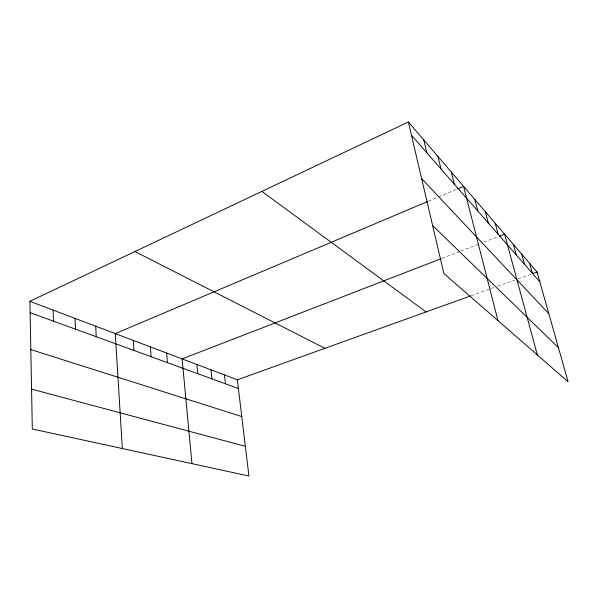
<?xml version="1.0" encoding="UTF-8"?>
<svg xmlns="http://www.w3.org/2000/svg" width="598" height="598" viewBox="0 0 598 598"><rect width="100%" height="100%" fill="white"/><g stroke="black" fill="none" stroke-linecap="round" stroke-linejoin="round"><path stroke-width="0.45" stroke-dasharray="2.99 2.24" d="M428.527 201.16L437.923 197.183M438.783 196.817L456.73 189.23M442.094 258.306L459.997 251.377M460.849 251.048L480.515 243.438M483.946 242.108L498.553 236.457M471.336 295.651L494.359 287.369M497.775 286.143L514.848 280.006M518.264 278.773L531.076 274.168"/><path stroke-width="0.9" d="M29.9 301.302L237.346 379.805L248.925 476.015L32.322 429.005L29.9 301.302L408.367 121.985L537.056 272.015L568.1 381.763L443.858 273.48L408.367 121.985M427.682 201.511L115.264 333.602L122.351 448.545M457.582 188.871L463.57 186.337L497.955 320.633M441.249 258.628L182.113 358.897L191.973 463.652M499.412 236.128L504.563 234.132L537.348 354.958M237.346 379.805L470.484 295.958M532.788 273.555L537.056 272.015M31.567 389.111L245.352 446.317M30.812 349.583L241.771 416.567M30.117 312.649L238.393 388.491M134.939 251.534L324.901 348.313M261.872 191.39L426.097 311.924M432.631 225.551L558.457 347.662M421.627 178.6L548.852 313.711M411.469 135.223L539.837 281.845M529.581 263.299L532.399 273.346M521.695 254.113L524.551 264.376M513.376 244.403L516.253 254.905M495.234 223.248L498.179 234.259M485.322 211.699L488.304 222.987M474.79 199.426L477.802 210.989M451.213 171.932L454.271 184.109M437.96 156.489L441.04 169.002M423.72 139.88L426.815 152.752M224.459 374.924L225.468 383.781M210.982 369.826L211.961 378.863M196.884 364.488L197.818 373.713M166.625 353.037L167.455 362.657M150.36 346.885L151.13 356.714M133.257 340.411L133.967 350.465M95.702 326.202L96.248 336.734M75.027 318.375L75.475 329.169M53.125 310.085L53.469 321.156"/></g></svg>
